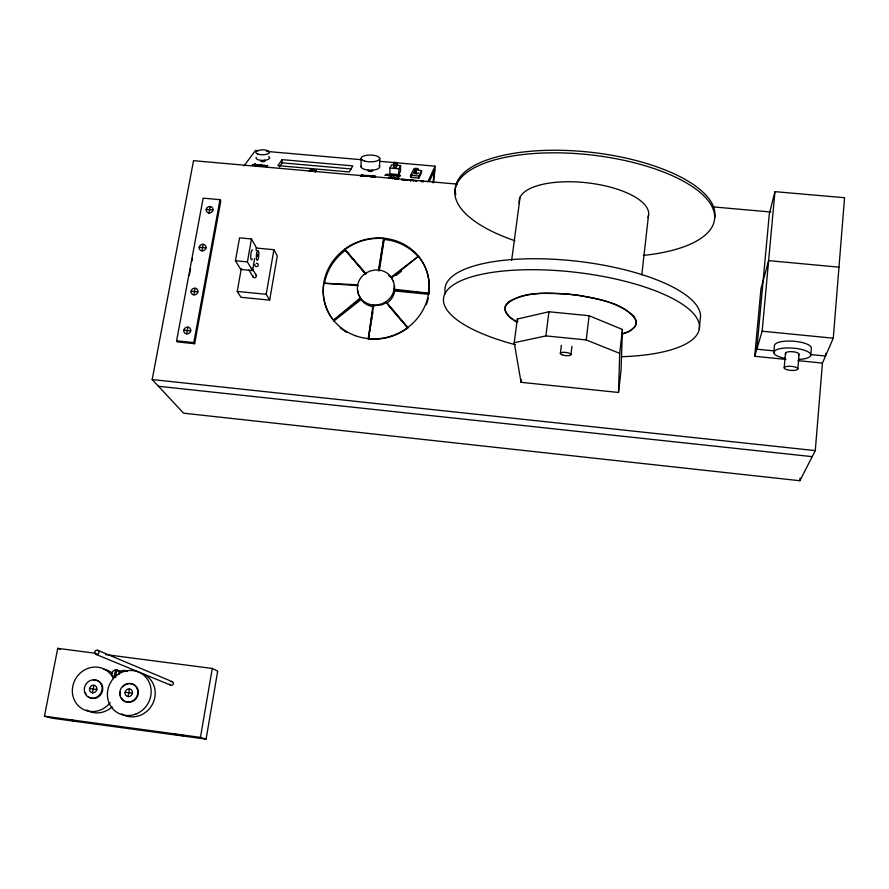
<?xml version="1.0" encoding="UTF-8"?>
<svg xmlns="http://www.w3.org/2000/svg" width="889" height="889" viewBox="0 0 889 889"><rect width="100%" height="100%" fill="white"/><g stroke="black" fill="none" stroke-linecap="round" stroke-linejoin="round"><path stroke-width="1.33" d="M361.101 166.976L361.134 158.664M379.614 166.521L379.692 158.22M389.96 168.032L389.882 173.822L398.794 174.611L400.472 171.333L400.572 165.554L391.682 164.776L389.96 168.032L398.883 168.821L400.572 165.554M393.505 167.065L394.094 162.331L396.861 162.576L396.805 166.299L396.283 167.31L393.505 167.065L394.094 162.331M396.283 167.31L396.861 162.576M398.794 174.611L398.883 168.821M418.819 170.344L421.553 170.588L421.508 172.655L418.875 178.111L410.607 177.378L410.64 175.311L413.341 169.866M414.318 171.721L414.285 173.177L415.419 173.277L416.263 171.544L415.141 171.444L415.174 169.999L414.318 171.721L415.452 171.821L416.296 170.099A2.389 0.878 1.4 0 0 418.263 168.888A2.389 0.878 1.4 0 0 414.418 168.554A2.389 0.878 1.4 0 0 415.074 169.988L416.296 170.099L416.219 173.788L415.096 173.688A2.389 0.889 1.4 0 1 413.863 172.477M415.419 173.277L415.452 171.821M418.875 178.111L418.919 176.033L421.553 170.588M379.836 161.342L435.077 166.176L432.999 182.745M618.522 392.471L619.711 353.366L622.433 329.486L589.118 315.717L548.935 311.761L517.331 319.051L514.22 342.698L521.054 382.314L618.522 392.471L621.044 370.28L622.433 329.486M394.249 285.58L393.927 290.181A18.658 17.436 -21.3 0 1 386.015 301.727L381.659 303.938L376.903 305.027L372.08 304.905A18.658 17.436 -21.3 0 1 360.334 297.848L358.234 293.815L357.322 289.347L357.667 284.758A18.658 17.436 -21.3 0 1 365.59 273.29L369.913 271.089L374.647 270.012L379.447 270.123A18.658 17.436 -21.3 0 1 391.182 277.09L393.638 282.024M394.616 290.947L428.998 294.315L428.642 293.159L393.994 289.247L394.549 291.881A18.602 17.391 -21.3 0 1 386.659 303.393L386.015 301.727L407.951 327.808A53.429 49.951 -21.3 0 1 383.47 338.387M825.737 353.266L825.514 356.022L810.401 354.522M457.302 184.134L193.535 160.676L152.197 379.547L183.59 413.174L799.889 480.738L815.291 450.612L822.436 363.09L833.282 338.198L844.55 197.725L774.952 191.657L769.318 213.838L756.817 349.177L774.675 350.955M799.889 480.738L800.111 478.071M810.801 354.933L811.368 348.055A18.502 5.69 4.1 0 0 792.677 341.154A18.502 5.69 4.1 0 0 774.452 345.799L773.841 352.633M797.833 369.057A6.879 2.034 4.3 0 0 788.276 366.312A6.879 2.034 4.3 0 0 786.932 369.724A6.879 2.034 4.3 0 0 797.833 369.057L799.078 354.455M784.187 367.69L785.465 353.1M785.865 359.423L754.705 356.289L760.962 288.736L768.629 260.633L838.983 267.156M754.705 356.289L762.151 331.208L774.952 191.657M699.243 329.052L700.299 318.618A128.583 41.95 6.6 0 0 570.316 260.51A128.583 41.95 6.6 0 0 445.456 293.692M635.824 323.974L636.113 321.385M641.802 274.957L648.692 213.582A65.141 25.003 6.3 0 0 580.995 182.223A65.141 25.003 6.3 0 0 519.309 203.581M619.711 353.366L586.207 339.942L589.118 315.717M570.949 354.533L571.949 346.31M560.348 353.455L561.37 345.243M514.22 342.698L545.879 335.898L548.935 311.761M120.415 691.742L120.193 693.464A9.512 8.879 -58.1 0 0 120.493 695.865M521.054 382.314L521.421 379.57M511.642 260.399L520.109 197.114M433.532 182.745L434.988 169.321L429.398 181.367M382.226 338.587A53.429 49.951 -21.3 0 1 368.279 338.931L373.424 305.805L382.014 304.816L386.359 302.604L407.951 327.808M368.813 338.353L369.435 334.386M369.846 331.741L370.257 329.086M370.669 326.441L371.08 323.796M371.691 319.829L372.102 317.173M372.513 314.528L372.924 311.883M379.347 270.5L384.159 239.474L383.715 238.219L378.47 270.1L378.825 271.023L383.848 238.608A53.429 49.951 -21.3 0 0 344.854 249.609L365.957 274.201L365.59 273.29L344.688 249.22L365.412 274.012M212.271 668.461L217.672 671.162L206.092 739.148L200.458 737.392L212.271 668.461L105.591 654.582M241.308 268.522L237.241 291.425L240.986 297.282L269.667 300.138L266.2 294.303L273.912 249.72L256.099 248.009M269.667 300.138L277.279 255.965L273.912 249.72M256.054 250.587L256.521 247.909L251.465 238.963L239.552 237.83L235.441 260.777L240.741 269.445L252.532 270.589L254.643 258.588M252.532 270.589L247.398 261.933L251.465 238.963M194.669 343.71L193.802 342.621L220.005 199.681L203.159 198.136L176.6 340.831L177.5 341.932L194.669 343.71L220.794 201.047L220.005 199.681M186.657 333.864A3.567 3.289 -33.3 0 0 190.557 329.119A3.567 3.289 -33.3 0 0 184.601 328.519A3.567 3.289 -33.3 0 0 186.657 333.864L187.89 327.141M193.858 294.848A3.545 3.256 -31.3 0 0 197.736 290.17A3.545 3.256 -31.3 0 0 191.813 289.581A3.545 3.256 -31.3 0 0 193.858 294.848L195.08 288.214M201.981 250.865A3.512 3.212 -29.3 0 0 205.826 246.242A3.512 3.212 -29.3 0 0 199.947 245.675A3.512 3.212 -29.3 0 0 201.981 250.865L203.192 244.319M208.982 212.938L210.182 206.481M128.06 696.576L129.472 688.908M115.614 669.873L113.914 677.185A3.889 3.623 -56.6 0 1 115.27 669.873L120.804 671.617L116.826 670.028L115.448 677.429M189.379 275.09L190.579 268.645M192.024 260.899L192.502 258.321M364.468 175.878L366.146 176.033M92.467 692.809L93.901 685.23M206.092 739.148L52.151 718.212L44.45 716.19L57.718 648.348L96.012 653.337M401.817 180.011L402.784 179.189L402.384 180.023M370.091 176.411L373.38 175.466L372.491 177.078L370.202 176.733M427.776 181.834L435.077 166.176M421.308 181.856L422.086 181.112L422.931 181.8M410.14 180.912L410.418 180.067L409.596 179.989M410.685 180.956L410.985 180.045L409.562 179.989M410.607 177.378L412.218 174.111M403.762 180.2L404.751 179.367L404.151 180.556M395.027 179.222L394.305 178.633M395.294 178.722C394.483 177.389 396.294 177.089 395.827 178.767M395.572 179.278L396.194 178.8M391.104 175.789L392.005 175.866M391.727 175.678C391.949 174.066 390.638 174.233 391.193 175.622L390.204 175.544M390.649 178.478L391.493 176.867L388.693 177.333L388.493 178.233M360.445 176.489L361.379 174.855L363.723 175.277L360.978 176.533M309.228 171.388L310.272 169.766L312.617 170.31L310.083 170.932M423.542 181.8L423.386 181.078L421.23 180.834M405.006 180.011L407.884 179.989M413.752 180.934C412.34 179.522 411.496 179.834 413.141 180.934M279.379 166.843L282.157 162.843L282.08 159.642L352.822 165.887L349.255 171.955L277.913 165.621L282.08 159.642M243.997 165.887L255.543 150.441L258.31 150.685M405.562 180.056L407.34 180.011M369.58 176.455L369.657 175.722L367.946 175.444L367.313 175.678L369.291 176.144L367.157 176.5M333.831 321.051L361.056 299.526A18.602 17.391 -21.3 0 0 372.769 306.561M391.516 278.001L418.452 256.232L391.182 277.09L391.816 278.824M396.138 275.412L401.539 271.134M621.789 334.331L630.679 330.608L635.635 325.841L636.191 320.318C623.911 301.971 598.675 299.749 578.817 295.259C555.625 293.026 529.877 289.97 508.664 301.76L504.952 306.827L505.73 312.439L510.808 318.195L517.187 322.151M622.3 333.908L628.212 331.93L634.49 327.474L636.513 322.162L633.979 316.34C615.844 299.982 589.963 296.982 566.704 293.859C546.535 293.714 521.599 290.081 505.663 305.116L504.996 310.583L508.719 316.34L516.465 321.985M357.667 284.758L323.94 283.258A53.429 49.951 -21.3 0 0 332.653 319.251M323.94 283.258L358.056 285.658M266.6 151.408L361.89 159.764M393.56 163.343L396.338 163.587M282.157 162.843L351.455 168.977M410.64 175.311L418.919 176.033M712.778 206.859L770.774 212.015M206.204 209.393L212.96 210.026M199.192 247.264L205.981 247.92M235.441 260.777L247.398 261.933M762.151 331.208L833.282 338.198M237.241 291.425L266.2 294.303M191.057 291.192L197.88 291.87M798.055 360.645L822.436 363.09M545.879 335.898L586.207 339.942M183.834 330.141L190.702 330.852M176.6 340.831L193.802 342.621M152.197 379.547L815.291 450.612M158.475 386.271L812.202 456.646M125.082 692.253A3.945 3.678 -58.1 0 1 131.228 689.664A3.945 3.678 -58.1 0 1 130.005 696.309A3.945 3.678 -58.1 0 1 125.082 692.253L132.461 693.231M89.556 688.542A3.9 3.612 -57.5 0 1 95.623 685.975A3.9 3.612 -57.5 0 1 94.39 692.542A3.9 3.612 -57.5 0 1 89.556 688.542L96.823 689.497M44.45 716.19L200.458 737.392M116.826 670.028L117.148 670.128A3.889 3.623 -56.6 0 1 119.17 674.129M57.718 648.348L60.196 649.326M95.912 654.371L170.766 685.186M97.79 650.315L172.333 681.707M388.46 305.494L407.329 327.519M416.985 180.923L414.385 180.523L416.43 180.9M248.887 269.967L253.098 277.001M251.987 268.111L256.165 275.168M368.279 338.931L373.058 304.927L373.747 306.594M361.056 299.526L360.334 297.848L333.453 320.296L360.712 298.737L358.611 294.704L357.711 290.236M393.316 281.113L394.583 286.48L394.327 290.147L428.754 293.514A53.429 49.951 -21.3 0 0 418.575 256.61M517.331 319.051L517.754 321.718M428.265 298.237A53.351 49.895 -21.3 0 1 426.298 304.705M346.732 332.408A53.351 49.895 -21.3 0 1 344.476 330.952M343.387 330.197A53.351 49.895 -21.3 0 1 340.254 327.73M324.563 282.769A53.351 49.895 -21.3 0 1 345.21 250.465M384.159 239.474A53.351 49.895 -21.3 0 1 417.986 256.465M388.649 275.523A18.602 17.391 -21.3 0 1 390.349 277.068M252.354 258.955A4.912 1.233 -85.2 0 1 250.976 258.888A4.912 1.233 -85.2 0 1 250.865 253.843L251.076 252.632A4.912 1.233 -85.2 0 1 252.643 250.076M785.498 358.5A18.525 5.623 4.2 0 1 777.764 349.277A18.525 5.623 4.2 0 1 807.356 351.444A18.525 5.623 4.2 0 1 798.378 359.445M786.02 354.2A6.856 2.078 4.2 0 1 792.132 351.677A6.856 2.078 4.2 0 1 798.644 354.955M255.532 274.59A1.789 1.645 -28 0 1 254.61 277.768L254.154 277.735A1.789 1.645 -28 0 1 252.943 275.734M254.932 264.511A1.789 1.645 -27.5 0 0 256.01 266.567L256.454 266.633A1.789 1.645 -27.5 0 0 257.165 263.344L256.721 263.288A1.789 1.645 -27.5 0 0 256.265 263.333M112.136 706.788A22.503 20.903 -57.6 0 1 86.533 709.978M103.846 669.217A22.503 20.903 -57.6 0 1 112.414 673.284M110.147 702.755A22.703 21.069 -57.5 0 1 77.621 705.021A22.703 21.069 -57.5 0 1 82.132 671.539A22.703 21.069 -57.5 0 1 113.414 678.563M93.267 680.129A9.401 8.734 -57.5 0 1 102.324 691.609A9.401 8.734 -57.5 0 1 87.978 696.587M86.444 694.887A9.401 8.734 -57.5 0 1 85.411 692.809M143.44 674.062A22.758 21.258 -58.3 0 1 152.263 704.621A22.758 21.258 -58.3 0 1 121.582 713.889M122.871 686.719A9.512 8.879 -58.1 0 1 132.739 684.097A9.512 8.879 -58.1 0 1 138.317 692.353L138.006 694.798A9.512 8.879 -58.1 0 1 130.416 702.099A9.512 8.879 -58.1 0 1 121.393 698.054M125.638 671.084A6.356 5.934 -57 0 1 127.171 671.384M120.926 671.106A6.379 5.956 -56.9 0 1 126.96 671.451M170.932 681.719A1.911 1.8 -58 0 1 173.266 682.719A1.911 1.8 -58 0 1 172.155 685.186A1.911 1.8 -58 0 1 169.821 684.174M515.32 344.688A128.805 41.216 6.7 0 1 472.781 276.512A128.805 41.216 6.7 0 1 673.94 299.215A128.805 41.216 6.7 0 1 621.822 356.711M455.746 194.635A130.539 50.406 6.3 0 1 583.629 151.552A130.539 50.406 6.3 0 1 714.678 217.894M514.887 240.741A130.594 50.24 6.3 0 1 489.461 161.476A130.594 50.24 6.3 0 1 688.553 184.19A130.594 50.24 6.3 0 1 643.336 255.399M648.626 214.894A65.141 25.003 6.3 0 1 647.959 217.461M418.263 172.644A2.389 0.889 1.4 0 1 416.219 173.788M379.047 165.654A9.301 3.434 0.8 0 1 371.28 170.199A9.301 3.434 0.8 0 1 361.19 166.087M268.722 156.631A6.823 2.478 -0.5 0 1 263.733 160.364A6.823 2.478 -0.5 0 1 256.243 157.331M264.333 160.22A2.245 0.811 -0.5 0 1 264.778 161.309A2.245 0.811 -0.5 0 1 261.822 161.587A2.245 0.811 -0.5 0 1 260.877 160.553M371.98 170.11A2.256 0.833 0.8 0 1 372.024 171.244A2.256 0.833 0.8 0 1 368.991 171.321A2.256 0.833 0.8 0 1 368.424 170.199M257.277 255.588C257.866 258.788 258.043 251.543 257.277 255.588M398.183 178.767C394.005 179.067 401.228 179.345 397.272 178.156C401.995 178.156 394.094 177.533 398.183 178.767M314.695 170.577L312.461 171.121L315.251 170.677L313.128 170.088L314.695 170.577M265.467 165.587C262.566 168.177 261.833 163.565 265.467 165.587M374.902 176.9C370.769 177.189 377.858 177.522 374.013 176.3C378.725 176.3 370.869 175.678 374.902 176.9M137.851 692.187L137.539 694.62A9.523 8.89 -58.1 0 1 127.572 702.077A9.523 8.89 -58.1 0 1 119.704 693.298L120.015 690.864A9.523 8.89 -58.1 0 1 129.972 683.43A9.523 8.89 -58.1 0 1 137.851 692.187M262.244 165.154C262.744 167.176 258.821 165.776 261.199 165.91C262.011 164.854 260.155 164.598 262.244 165.154M256.677 253.165L256.477 254.376A4.912 1.222 -85.2 0 0 257.488 260.166A4.912 1.222 -85.2 0 0 258.799 252.387A4.912 1.222 -85.2 0 0 256.677 253.165M393.849 177.944L392.049 178.278L393.849 177.944M394.849 175.3L393.027 175.555L394.849 175.3M389.76 174.855L387.96 175.189L389.76 174.855M388.837 177.711L389.815 178.2L390.615 177.478L388.837 177.711M260.021 165.032L258.388 165.254L260.021 165.032M370.702 176.311L371.658 176.8L372.491 176.066L370.702 176.311M363.212 175.433C361.612 177.255 361.223 174.122 363.212 175.433M394.405 178.056C391.127 180.489 391.182 175.678 394.405 178.056M395.405 175.411C392.138 177.833 392.193 173.055 395.405 175.411M397.561 176L396.372 176.044L396.194 175.011L395.749 175.9L399.717 176.555L400.317 175.377L398.528 176.289L397.983 175.177L397.594 175.944M390.304 174.966C387.037 177.378 387.104 172.599 390.304 174.966M366.813 175.8C361.756 177.811 364.89 173.755 366.813 175.8M312.061 170.344C310.372 172.144 310.105 169.054 312.061 170.344M264.911 165.598L263.055 165.843L264.911 165.598M260.577 165.076L258.255 165.443L259.71 165.921L257.688 165.576L258.31 164.609L260.577 165.076M387.193 174.211L386.571 175.389L384.893 175.233L387.193 174.211M316.117 170.288L315.084 171.91L316.117 170.288M267.622 165.432L266.8 166.576L265.155 166.432L267.622 165.432M256.343 165.465L257.577 164.543L255.099 165.532L254.254 164.565L252.243 165.287L255.065 163.865L255.621 163.92L254.71 164.343L255.043 165.532L256.343 165.465M67.653 719.746L76.254 721.057L67.653 719.746M175 734.336L183.545 735.636L175 734.336M355.478 335.742A53.462 49.984 -21.3 0 0 428.754 279.957A53.462 49.984 -21.3 0 0 344.187 249.598A53.462 49.984 -21.3 0 0 355.478 335.742M561.97 354.744A5.334 1.578 6.8 0 0 570.794 354.933A5.334 1.578 6.8 0 0 564.171 352.3A5.334 1.578 6.8 0 0 561.97 354.744M208.982 212.938A3.489 3.178 -27.7 0 0 212.804 208.359A3.489 3.178 -27.7 0 0 206.959 207.826A3.489 3.178 -27.7 0 0 208.982 212.938M135.973 714A22.958 21.447 -58.1 0 0 143.962 675.384A22.958 21.447 -58.1 0 0 107.891 689.608A22.958 21.447 -58.1 0 0 135.973 714M96.09 697.532A9.423 8.734 -57.5 0 0 99.068 681.674A9.423 8.734 -57.5 0 0 84.422 687.875A9.423 8.734 -57.5 0 0 96.09 697.532M97.546 654.36A2.245 2.089 -55.1 0 0 98.257 650.592A2.245 2.089 -55.1 0 0 94.756 652.07A2.245 2.089 -55.1 0 0 97.546 654.36M257.866 154.086A6.834 2.456 -0.5 0 0 269.278 152.875A6.834 2.456 -0.5 0 0 260.866 149.952A6.834 2.456 -0.5 0 0 257.866 154.086M364.546 161.02A9.323 3.4 0.8 0 0 379.625 159.109A9.323 3.4 0.8 0 0 367.068 155.242A9.323 3.4 0.8 0 0 364.546 161.02"/></g></svg>
